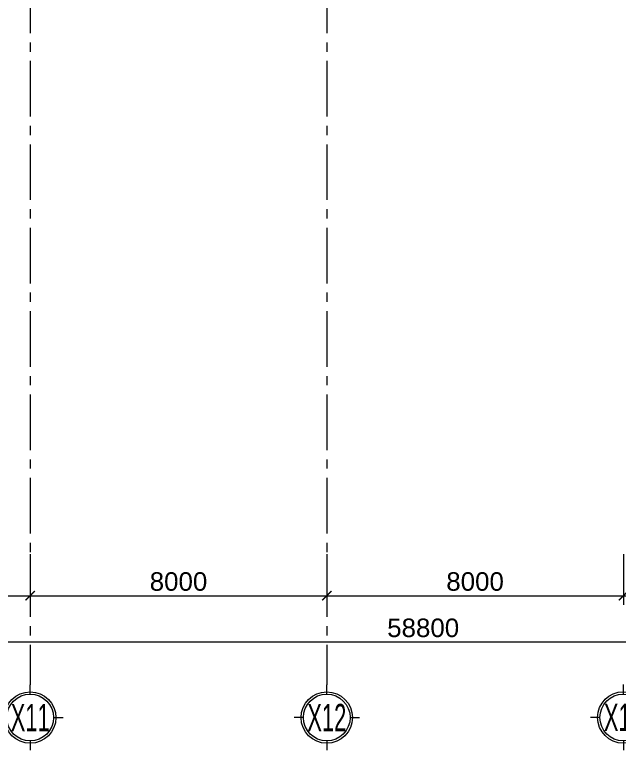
# Model space of a CAD drawing. Header units: millimetres. Extents: x 18326 to 214271, y -298828 to -198730.
# Drawn here: x 90929 to 107237, y -296079 to -276232 of the extents above; entities that cross this region are included whole.
import ezdxf
from ezdxf.enums import TextEntityAlignment as Align

# ---------------------------------------------------------------- set-up
doc = ezdxf.new("R2010")
doc.units = ezdxf.units.MM
doc.header["$LTSCALE"] = 20
doc.header["$MEASUREMENT"] = 0
doc.linetypes.add('xref LC GK$0$CENTER2', pattern=[1.125, 0.75, -0.125, 0.125, -0.125])
doc.layers.get('0').update_dxf_attribs({"lineweight": 0})
doc.layers.get('Defpoints').update_dxf_attribs({"color": 1, "lineweight": 25})
for name, color, linetype, lineweight in [('KV-Cay xanh', 78, 'Continuous', 5), ('KV-Dim', 14, 'Continuous', 9), ('KV-Ky hieu', 30, 'Continuous', 0), ('KV-Net thay 1', 9, 'Continuous', 20), ('KV-Net thay 2', 8, 'Continuous', 13), ('KV-Text', 7, 'Continuous', 25), ('xref LC GK$0$KV-Net truc', 251, 'xref LC GK$0$CENTER2', 9)]:
    doc.layers.add(name, color=color, linetype=linetype, lineweight=lineweight)
doc.styles.add('CHUTO', font='VnAvantH.TTF', dxfattribs={"width": 0.7})
doc.styles.add('KD-Style', font='arial.ttf')
doc.dimstyles.new('D-Layout', dxfattribs={"dimscale": 0, "dimtxt": 2, "dimasz": 1, "dimexe": 1, "dimexo": 0, "dimgap": 0.5, "dimtad": 1, "dimdec": 0, "dimzin": 0, "dimdsep": 46, "dimtxsty": 'KD-Style', "dimblk": 'ARCHTICK', "dimcen": 0.09, "dimdle": 1, "dimclrd": 256, "dimclre": 256, "dimclrt": 2, "dimadec": 0, "dimazin": 0, "dimtfac": 1, "dimtdec": 0, "dimtix": 1, "dimtmove": 2, "dimatfit": 3, "dimldrblk": 'MUITEN', "dimfxl": 1, "dimtolj": 1, "dimtzin": 0, "dimarcsym": 0})

# ---------------------------------------------------------------- blocks, each defined once
blk = doc.blocks.new('A$C06776D30')
at = {"layer": 'KV-Ky hieu', "color": 8}
for p, q in [((504, 865), (504, 1009)), ((144, 504), (0, 504)), ((865, 504), (1009, 504)), ((504, 144), (504, 0))]:
    blk.add_line(p, q, dxfattribs=at)
for radius in [396, 360]:
    blk.add_circle((504, 504), radius, dxfattribs=at)
at = {"layer": 'KV-Text', "color": 8, "style": 'CHUTO', "width": 0.6}
blk.add_attdef('GIRD', text='', height=420, dxfattribs=at).set_placement((504, 504), align=Align.MIDDLE_CENTER)
blk = doc.blocks.new('TT')
at = {"layer": 'KV-Net thay 1', "color": 8}
ref = blk.add_blockref('A$C06776D30', (221.789, -220.828), dxfattribs=dict(at, xscale=0.007011206080914858, yscale=0.007011206080914858, zscale=0.007011206080914858))
ref.add_attrib('GIRD', 'X11', dxfattribs={"layer": 'KV-Text', "height": 2.9447, "style": 'CHUTO', "width": 0.6}).set_placement((225.325, -217.293), align=Align.MIDDLE_CENTER)
ref = blk.add_blockref('A$C06776D30', (253.789, -220.828), dxfattribs=dict(at, xscale=0.007011206080914858, yscale=0.007011206080914858, zscale=0.007011206080914858))
ref.add_attrib('GIRD', 'X12', dxfattribs={"layer": 'KV-Text', "height": 2.9447, "style": 'CHUTO', "width": 0.6}).set_placement((257.325, -217.293), align=Align.MIDDLE_CENTER)
ref = blk.add_blockref('A$C06776D30', (285.789, -220.82), dxfattribs=dict(at, xscale=0.007011206080914858, yscale=0.007011206080914858, zscale=0.007011206080914858))
ref.add_attrib('GIRD', 'X13', dxfattribs={"layer": 'KV-Text', "height": 2.9447, "style": 'CHUTO', "width": 0.6}).set_placement((289.325, -217.284), align=Align.MIDDLE_CENTER)
blk = doc.blocks.new('_ARCHTICK')
at = {"color": 8, "const_width": 0.15}
blk.add_lwpolyline([(-0.5, -0.5), (0.5, 0.5)], dxfattribs=at)
blk = doc.blocks.new('*D19')
at = {"layer": 'Defpoints', "color": 8, "transparency": 16777216}
for p in [(1037.688, 52.715), (1069.688, 52.715), (1069.688, 48.247)]:
    blk.add_point(p, dxfattribs=at)
at = {"layer": 'KV-Dim', "color": 8, "lineweight": -2, "transparency": 16777216}
for p, q in [((1037.688, 52.715), (1037.688, 47.247)), ((1069.688, 52.715), (1069.688, 47.247)), ((1036.688, 48.247), (1070.688, 48.247))]:
    blk.add_line(p, q, dxfattribs=at)
at = {"layer": 'KV-Dim', "color": 8, "lineweight": -2, "transparency": 16777216, "rotation": 180}
blk.add_blockref('_ARCHTICK', (1037.688, 48.247), dxfattribs=at)
at = {"layer": 'KV-Dim', "color": 8, "lineweight": -2, "transparency": 16777216}
blk.add_blockref('_ARCHTICK', (1069.688, 48.247), dxfattribs=at)
at = {"layer": 'KV-Dim', "color": 8, "transparency": 16777216, "insert": (1053.688, 49.768), "char_height": 2, "attachment_point": 5, "style": 'KD-Style'}
blk.add_mtext('\\A1;8000', dxfattribs=at)
blk = doc.blocks.new('MUITEN')
at = {"color": 8, "const_width": 0.4}
blk.add_lwpolyline([(-1, 1.732), (0, 0), (-1, -1.732)], dxfattribs=at)
blk = doc.blocks.new('*D20')
at = {"layer": 'Defpoints', "color": 8, "transparency": 16777216}
for p in [(1069.688, 52.715), (1101.688, 52.715), (1101.688, 48.247)]:
    blk.add_point(p, dxfattribs=at)
at = {"layer": 'KV-Dim', "color": 8, "lineweight": -2, "transparency": 16777216}
for p, q in [((1069.688, 52.715), (1069.688, 47.247)), ((1101.688, 52.715), (1101.688, 47.247)), ((1068.688, 48.247), (1102.688, 48.247))]:
    blk.add_line(p, q, dxfattribs=at)
at = {"layer": 'KV-Dim', "color": 8, "lineweight": -2, "transparency": 16777216, "rotation": 180}
blk.add_blockref('_ARCHTICK', (1069.688, 48.247), dxfattribs=at)
at = {"layer": 'KV-Dim', "color": 8, "lineweight": -2, "transparency": 16777216}
blk.add_blockref('_ARCHTICK', (1101.688, 48.247), dxfattribs=at)
at = {"layer": 'KV-Dim', "color": 8, "transparency": 16777216, "insert": (1085.688, 49.768), "char_height": 2, "attachment_point": 5, "style": 'KD-Style'}
blk.add_mtext('\\A1;8000', dxfattribs=at)
blk = doc.blocks.new('*D21')
at = {"layer": 'Defpoints', "color": 8, "transparency": 16777216}
for p in [(1101.688, 52.715), (1133.688, 52.715), (1133.688, 48.247)]:
    blk.add_point(p, dxfattribs=at)
at = {"layer": 'KV-Dim', "color": 8, "lineweight": -2, "transparency": 16777216}
for p, q in [((1101.688, 52.715), (1101.688, 47.247)), ((1133.688, 52.715), (1133.688, 47.247)), ((1100.688, 48.247), (1134.688, 48.247))]:
    blk.add_line(p, q, dxfattribs=at)
at = {"layer": 'KV-Dim', "color": 8, "lineweight": -2, "transparency": 16777216, "rotation": 180}
blk.add_blockref('_ARCHTICK', (1101.688, 48.247), dxfattribs=at)
at = {"layer": 'KV-Dim', "color": 8, "lineweight": -2, "transparency": 16777216}
blk.add_blockref('_ARCHTICK', (1133.688, 48.247), dxfattribs=at)
at = {"layer": 'KV-Dim', "color": 8, "transparency": 16777216, "insert": (1117.688, 49.768), "char_height": 2, "attachment_point": 5, "style": 'KD-Style'}
blk.add_mtext('\\A1;8000', dxfattribs=at)
blk = doc.blocks.new('*D22')
at = {"layer": 'Defpoints', "color": 8, "transparency": 16777216}
for p in [(1133.688, 52.715), (1165.688, 52.715), (1165.688, 48.247)]:
    blk.add_point(p, dxfattribs=at)
at = {"layer": 'KV-Dim', "color": 8, "lineweight": -2, "transparency": 16777216}
for p, q in [((1133.688, 52.715), (1133.688, 47.247)), ((1165.688, 52.715), (1165.688, 47.247)), ((1132.688, 48.247), (1166.688, 48.247))]:
    blk.add_line(p, q, dxfattribs=at)
at = {"layer": 'KV-Dim', "color": 8, "lineweight": -2, "transparency": 16777216, "rotation": 180}
blk.add_blockref('_ARCHTICK', (1133.688, 48.247), dxfattribs=at)
at = {"layer": 'KV-Dim', "color": 8, "lineweight": -2, "transparency": 16777216}
blk.add_blockref('_ARCHTICK', (1165.688, 48.247), dxfattribs=at)
at = {"layer": 'KV-Dim', "color": 8, "transparency": 16777216, "insert": (1149.688, 49.768), "char_height": 2, "attachment_point": 5, "style": 'KD-Style'}
blk.add_mtext('\\A1;8000', dxfattribs=at)
blk = doc.blocks.new('*D36')
at = {"layer": 'Defpoints', "color": 8, "transparency": 16777216}
for p in [(994.488, 52.715), (1229.688, 52.715), (994.488, 43.247)]:
    blk.add_point(p, dxfattribs=at)
at = {"layer": 'KV-Dim', "color": 8, "lineweight": -2, "transparency": 16777216}
for p, q in [((994.488, 52.715), (994.488, 42.247)), ((1229.688, 52.715), (1229.688, 42.247)), ((1230.688, 43.247), (993.488, 43.247))]:
    blk.add_line(p, q, dxfattribs=at)
at = {"layer": 'KV-Dim', "color": 8, "lineweight": -2, "transparency": 16777216, "rotation": 180}
blk.add_blockref('_ARCHTICK', (994.488, 43.247), dxfattribs=at)
at = {"layer": 'KV-Dim', "color": 8, "lineweight": -2, "transparency": 16777216}
blk.add_blockref('_ARCHTICK', (1229.688, 43.247), dxfattribs=at)
at = {"layer": 'KV-Dim', "color": 8, "transparency": 16777216, "insert": (1112.088, 44.768), "char_height": 2, "attachment_point": 5, "style": 'KD-Style'}
blk.add_mtext('\\A1;58800', dxfattribs=at)
blk = doc.blocks.new('xref LC GK$0$LC')
at = {"layer": 'xref LC GK$0$KV-Net truc', "color": 8, "ltscale": 100}
for points in [[(61000, 10100), (61000, -85479)], [(69000, 10100), (69000, -85479)]]:
    blk.add_lwpolyline(points, dxfattribs=at)
blk = doc.blocks.new('dim mb')
at = {"layer": 'KV-Dim', "color": 8}
for base, p1, p2, picture, middle in [((168.6, -328.1119), (403.8, -318.6439), (168.6, -318.6439), '*D36', (286.2, -326.5907)), ((243.8, -323.1119), (211.8, -318.6439), (243.8, -318.6439), '*D19', (227.8, -321.5907)), ((275.8, -323.1119), (243.8, -318.6439), (275.8, -318.6439), '*D20', (259.8, -321.5907)), ((307.8, -323.1119), (275.8, -318.6439), (307.8, -318.6439), '*D21', (291.8, -321.5907)), ((339.8, -323.1119), (307.8, -318.6439), (339.8, -318.6439), '*D22', (323.8, -321.5907))]:
    dim = blk.add_linear_dim(base=base, p1=p1, p2=p2, dimstyle='D-Layout', override={"dimscale": 1, "dimlfac": 250}, dxfattribs=at)
    dim.commit()
    dim.dimension.update_dxf_attribs({"geometry": picture, "text_midpoint": middle, "insert": (-825.8876, -371.3589)})
blk = doc.blocks.new('t3')
at = {"layer": 'KV-Dim', "color": 8}
blk.add_blockref('dim mb', (-49.6, 284.2), dxfattribs=at)
at = {"layer": 'KV-Net thay 2', "color": 8}
blk.add_blockref('TT', (-31.125, 165.234), dxfattribs=at)

msp = doc.modelspace()

# ---------------------------------------------------------------- block references
at = {"layer": 'KV-Cay xanh', "color": 8, "xscale": 250, "yscale": 250, "zscale": 250}
msp.add_blockref('t3', (42797, -282180), dxfattribs=at)
at = {"layer": 'xref LC GK$0$KV-Net truc', "color": 8}
msp.add_blockref('xref LC GK$0$LC', (30347, -208830), dxfattribs=at)

doc.saveas('drawing.dxf')
